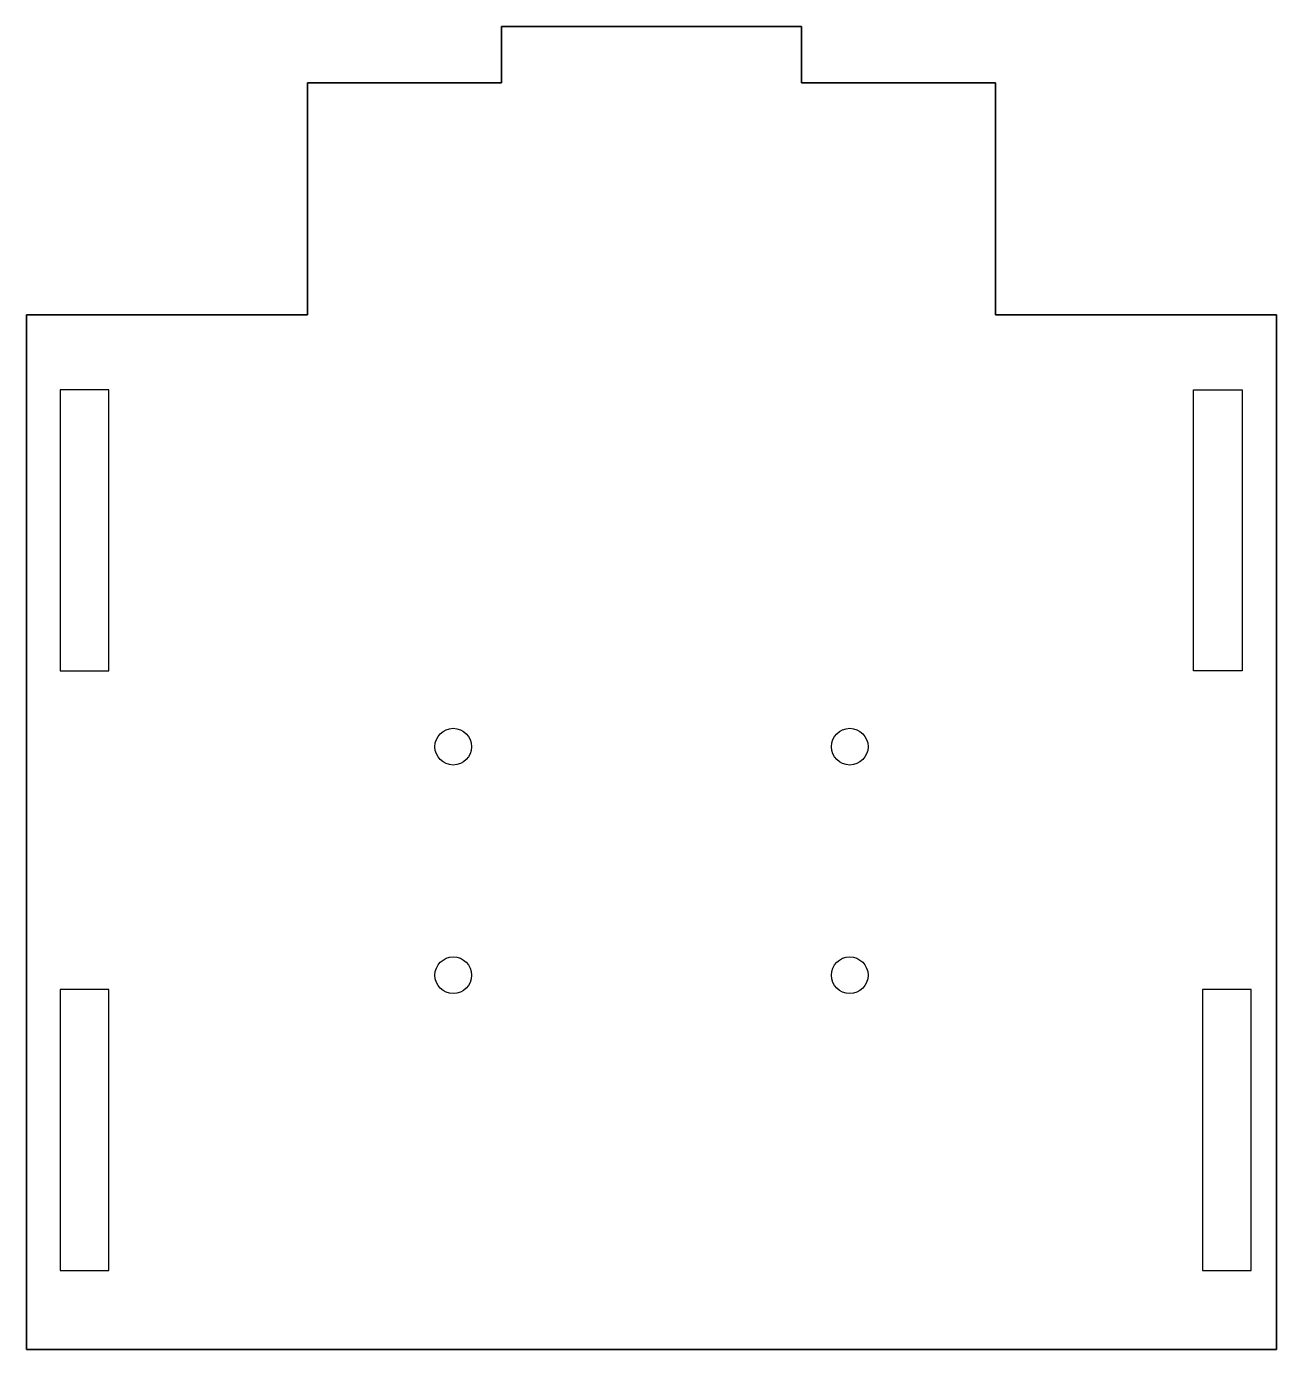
# Model space of a CAD drawing. Header units: inches. Extents: x -0.75 to 2.59, y -3.26 to 0.27.
import ezdxf

# ---------------------------------------------------------------- set-up
doc = ezdxf.new("R2010")
doc.units = ezdxf.units.IN
doc.header["$MEASUREMENT"] = 0

msp = doc.modelspace()

# ---------------------------------------------------------------- linework, layer by layer
for p, q in [((1.3185, 0.27), (0.5185, 0.27)), ((0.5185, 0.27), (0.5185, 0.12)), ((1.3185, 0.27), (1.3185, 0.12)), ((0.5185, 0.12), (0, 0.12)), ((0, 0.12), (0, -0.5)), ((1.837, 0.12), (1.3185, 0.12)), ((1.837, 0.12), (1.837, -0.5)), ((-0.5, -0.5), (-0.75, -0.5)), ((-0.75, -0.5), (-0.75, -3.261)), ((-0.5, -0.5), (0, -0.5)), ((1.837, -0.5), (2.337, -0.5)), ((2.337, -0.5), (2.137, -0.5)), ((2.587, -0.5), (2.337, -0.5)), ((2.587, -3.261), (2.587, -0.5)), ((-0.5, -3.261), (-0.75, -3.261)), ((2.337, -3.261), (-0.5, -3.261)), ((2.337, -3.261), (2.587, -3.261))]:
    msp.add_line(p, q)
msp.add_lwpolyline([(1.837, -0.5), (2.337, -0.5), (1.837, -0.5), (1.837, 0.12), (1.3185, 0.12), (1.3185, 0.27), (0.5185, 0.27), (0.5185, 0.12), (0, 0.12), (0, -0.5), (-0.5, -0.5), (-0.75, -0.5), (-0.75, -3.261), (-0.5, -3.261), (2.337, -3.261), (2.587, -3.261), (2.587, -0.5), (2.337, -0.5)])
for points in [[(2.587, -0.5), (2.587, -3.261), (2.337, -3.261), (-0.5, -3.261), (-0.75, -3.261), (-0.75, -0.5), (-0.5, -0.5), (0, -0.5), (0, 0.12), (0.5185, 0.12), (0.5185, 0.27), (1.3185, 0.27), (1.3185, 0.12), (1.837, 0.12), (1.837, -0.5), (2.337, -0.5)], [(-0.66, -1.45), (-0.53, -1.45), (-0.53, -0.7), (-0.66, -0.7)], [(2.365, -0.7), (2.495, -0.7), (2.495, -1.45), (2.365, -1.45)], [(-0.66, -3.05), (-0.53, -3.05), (-0.53, -2.3), (-0.66, -2.3)], [(2.389, -2.3), (2.389, -3.05), (2.519, -3.05), (2.519, -2.3759), (2.519, -2.3)]]:
    msp.add_lwpolyline(points, close=True)
for centre in [(0.3894, -1.6521), (1.4476, -1.6521), (0.3894, -2.2621), (1.4476, -2.2621)]:
    msp.add_circle(centre, 0.049)

doc.saveas('drawing.dxf')
